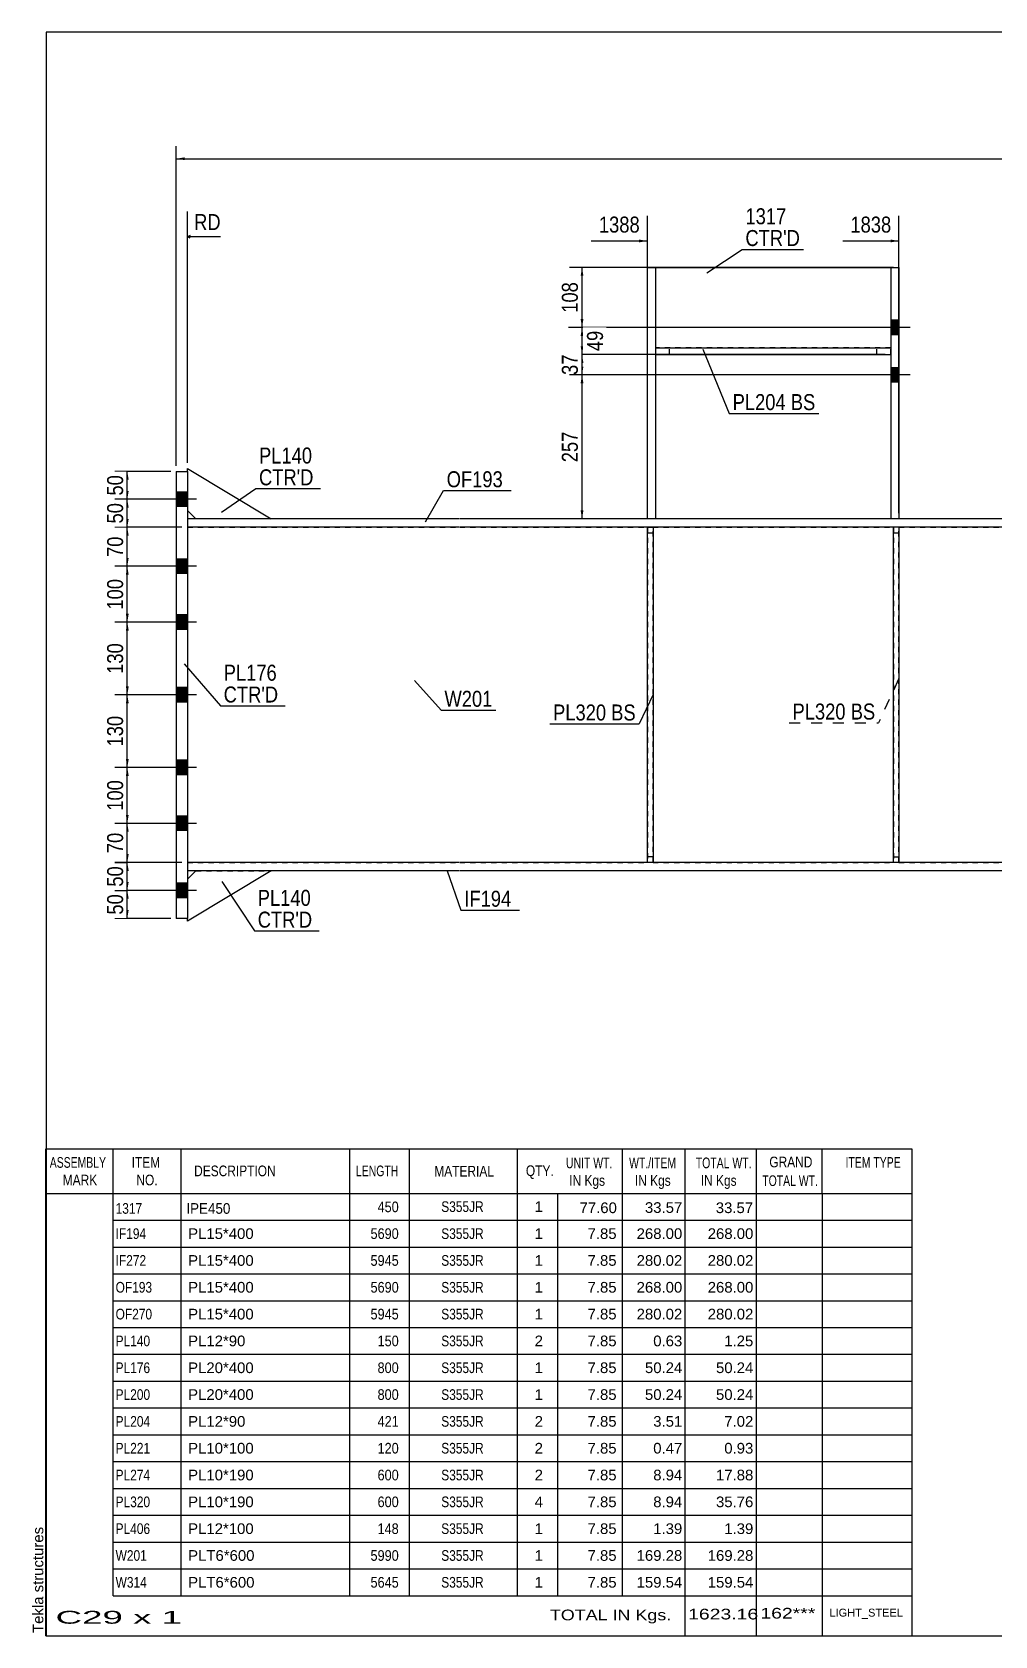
# Model space of a CAD drawing. Header units: millimetres. Extents: x -324 to 89, y -133 to 154.
# Drawn here: x -323.8 to -151.5, y -133.4 to 153.6 of the extents above; entities that cross this region are included whole.
import ezdxf

# ---------------------------------------------------------------- set-up
doc = ezdxf.new("R2010")
doc.units = ezdxf.units.MM
doc.linetypes.add('DXK_LINE_DOT1', pattern=[1.8814, 0.9407, -0.9407])
doc.linetypes.add('DXK_LINE_DOT2', pattern=[3.9198, 1.9599, -1.9599])
doc.styles.add('Arial', font='ARIAL.TTF', dxfattribs={"height": 0.2})
doc.styles.add('Arial Narrow', font='ARIALN.TTF', dxfattribs={"height": 0.2})

# ---------------------------------------------------------------- blocks, each defined once
blk = doc.blocks.new('Unknown-623361008-1210')
at = {"color": 5, "linetype": 'Continuous'}
for p, q in [((88.71, 153.61), (-321.29, 153.61)), ((-321.29, 153.61), (-321.29, -133.39)), ((88.71, -133.39), (88.71, 153.61)), ((-321.29, -133.39), (88.71, -133.39))]:
    blk.add_line(p, q, dxfattribs=at)
at = {"color": 174, "linetype": 'Continuous', "style": 'Arial'}
blk.add_text('Tekla structures', height=1.9102, rotation=90, dxfattribs=at).set_placement((-321.79, -132.89))
blk = doc.blocks.new('Part-623361008-1263 - 1231')
at = {"color": 7, "linetype": 'DXK_LINE_DOT1'}
for p, q in [((-168.7, 65), (-169.7, 65)), ((-169.7, 65), (-169.7, 5)), ((-169.7, 64), (-168.7, 64)), ((-168.7, 5), (-168.7, 65)), ((-169.7, 6), (-168.7, 6)), ((-168.7, 5), (-169.7, 5))]:
    blk.add_line(p, q, dxfattribs=at)
blk = doc.blocks.new('Bolt-623361008-1239 - 1231')
at = {"linetype": 'Continuous'}
for points in [[(-170.16, 102.05), (-170.16, 99.45), (-168.7, 99.45), (-168.7, 102.05)], [(-170.16, 93.55), (-170.16, 90.95), (-168.7, 90.95), (-168.7, 93.55)]]:
    blk.add_hatch(color=3, dxfattribs=at).paths.add_polyline_path(points)
at = {"color": 3, "linetype": 'Continuous'}
for p, q in [((-166.7, 100.75), (-174.2, 100.75)), ((-168.7, 102.05), (-170.16, 102.05)), ((-168.7, 99.45), (-170.16, 99.45)), ((-166.7, 92.25), (-174.2, 92.25)), ((-168.7, 93.55), (-170.16, 93.55)), ((-168.7, 90.95), (-170.16, 90.95))]:
    blk.add_line(p, q, dxfattribs=at)
blk = doc.blocks.new('Bolt-623361008-1537 - 1231')
at = {"linetype": 'Continuous'}
for points in [[(-298, 71.3), (-298, 68.7), (-296, 68.7), (-296, 71.3)], [(-298, 71.3), (-298, 68.7), (-296, 68.7), (-296, 71.3)], [(-298, 59.3), (-298, 56.7), (-296, 56.7), (-296, 59.3)], [(-298, 59.3), (-298, 56.7), (-296, 56.7), (-296, 59.3)], [(-298, 49.3), (-298, 46.7), (-296, 46.7), (-296, 49.3)], [(-298, 49.3), (-298, 46.7), (-296, 46.7), (-296, 49.3)], [(-298, 36.3), (-298, 33.7), (-296, 33.7), (-296, 36.3)], [(-298, 36.3), (-298, 33.7), (-296, 33.7), (-296, 36.3)], [(-298, 23.3), (-298, 20.7), (-296, 20.7), (-296, 23.3)], [(-298, 23.3), (-298, 20.7), (-296, 20.7), (-296, 23.3)], [(-298, 13.3), (-298, 10.7), (-296, 10.7), (-296, 13.3)], [(-298, 13.3), (-298, 10.7), (-296, 10.7), (-296, 13.3)], [(-298, 1.3), (-298, -1.3), (-296, -1.3), (-296, 1.3)], [(-298, 1.3), (-298, -1.3), (-296, -1.3), (-296, 1.3)]]:
    blk.add_hatch(color=3, dxfattribs=at).paths.add_polyline_path(points)
at = {"color": 3, "linetype": 'Continuous'}
for p, q in [((-294.41, 70), (-305, 70)), ((-294.41, 70), (-305, 70)), ((-296, 71.3), (-298, 71.3)), ((-296, 71.3), (-298, 71.3)), ((-296, 68.7), (-298, 68.7)), ((-296, 68.7), (-298, 68.7)), ((-294.41, 58), (-305, 58)), ((-294.41, 58), (-305, 58)), ((-296, 59.3), (-298, 59.3)), ((-296, 59.3), (-298, 59.3)), ((-296, 56.7), (-298, 56.7)), ((-296, 56.7), (-298, 56.7)), ((-296, 49.3), (-298, 49.3)), ((-296, 49.3), (-298, 49.3)), ((-294.41, 48), (-305, 48)), ((-294.41, 48), (-305, 48)), ((-296, 46.7), (-298, 46.7)), ((-296, 46.7), (-298, 46.7)), ((-294.41, 35), (-305, 35)), ((-294.41, 35), (-305, 35)), ((-296, 36.3), (-298, 36.3)), ((-296, 36.3), (-298, 36.3)), ((-296, 33.7), (-298, 33.7)), ((-296, 33.7), (-298, 33.7)), ((-296, 23.3), (-298, 23.3)), ((-296, 23.3), (-298, 23.3)), ((-294.41, 22), (-305, 22)), ((-294.41, 22), (-305, 22)), ((-296, 20.7), (-298, 20.7)), ((-296, 20.7), (-298, 20.7)), ((-294.41, 12), (-305, 12)), ((-294.41, 12), (-305, 12)), ((-296, 13.3), (-298, 13.3)), ((-296, 13.3), (-298, 13.3)), ((-296, 10.7), (-298, 10.7)), ((-296, 10.7), (-298, 10.7)), ((-296, 1.3), (-298, 1.3)), ((-296, 1.3), (-298, 1.3)), ((-294.41, 0), (-305, 0)), ((-294.41, 0), (-305, 0)), ((-296, -1.3), (-298, -1.3)), ((-296, -1.3), (-298, -1.3))]:
    blk.add_line(p, q, dxfattribs=at)
blk = doc.blocks.new('Part-623361008-1285 - 1231')
at = {"color": 2, "linetype": 'Continuous'}
for p, q in [((-213.7, 5), (-213.7, 65)), ((-212.7, 65), (-212.7, 5))]:
    blk.add_line(p, q, dxfattribs=at)
at = {"color": 7, "linetype": 'DXK_LINE_DOT1'}
for p, q in [((-213.7, 65), (-212.7, 65)), ((-213.7, 64), (-212.7, 64)), ((-212.7, 6), (-213.7, 6)), ((-212.7, 5), (-213.7, 5))]:
    blk.add_line(p, q, dxfattribs=at)
blk = doc.blocks.new('Bolt-623361008-1240 - 1231')
at = {"linetype": 'Continuous'}
for points in [[(-170.16, 102.05), (-170.16, 99.45), (-168.7, 99.45), (-168.7, 102.05)], [(-170.16, 93.55), (-170.16, 90.95), (-168.7, 90.95), (-168.7, 93.55)]]:
    blk.add_hatch(color=3, dxfattribs=at).paths.add_polyline_path(points)
at = {"color": 3, "linetype": 'Continuous'}
for p, q in [((-166.7, 100.75), (-174.2, 100.75)), ((-168.7, 102.05), (-170.16, 102.05)), ((-168.7, 99.45), (-170.16, 99.45)), ((-166.7, 92.25), (-174.2, 92.25)), ((-168.7, 93.55), (-170.16, 93.55)), ((-168.7, 90.95), (-170.16, 90.95))]:
    blk.add_line(p, q, dxfattribs=at)
blk = doc.blocks.new('Part-623361008-1290 - 1231')
at = {"color": 7, "linetype": 'DXK_LINE_DOT1'}
for p, q in [((-213.7, 65), (-213.7, 5)), ((-212.7, 5), (-212.7, 65))]:
    blk.add_line(p, q, dxfattribs=at)
blk = doc.blocks.new('Part-623361008-1334 - 1231')
at = {"color": 2, "linetype": 'Continuous'}
for p, q in [((-296, 5), (-296, 3.5)), ((-247.4, 5), (-296, 5)), ((-247.4, 3.5), (-296, 3.5)), ((-75.9, 5), (-247.3, 5)), ((-75.9, 3.5), (-247.3, 3.5)), ((-42.2, 5), (-75.8, 5)), ((-42.2, 3.5), (-75.8, 3.5)), ((-42.2, 3.5), (-42.2, 5))]:
    blk.add_line(p, q, dxfattribs=at)
blk = doc.blocks.new('Part-623361008-1502 - 1231')
at = {"color": 2, "linetype": 'Continuous'}
for p, q in [((-169.7, 5), (-169.7, 65)), ((-168.7, 65), (-168.7, 5))]:
    blk.add_line(p, q, dxfattribs=at)
blk = doc.blocks.new('Part-623361008-1400 - 1231')
at = {"color": 2, "linetype": 'Continuous'}
for p, q in [((-296, 66.5), (-296, 65)), ((-247.4, 66.5), (-296, 66.5)), ((-75.9, 66.5), (-247.3, 66.5)), ((-42.2, 66.5), (-75.8, 66.5)), ((-42.2, 65), (-42.2, 66.5)), ((-247.4, 65), (-296, 65)), ((-75.9, 65), (-247.3, 65)), ((-42.2, 65), (-75.8, 65))]:
    blk.add_line(p, q, dxfattribs=at)
blk = doc.blocks.new('Part-623361008-1422 - 1231')
at = {"color": 7, "linetype": 'DXK_LINE_DOT1'}
for p, q in [((-170.16, 97.1), (-212.24, 97.1)), ((-212.24, 97.1), (-212.24, 95.9)), ((-212.24, 95.9), (-170.16, 95.9)), ((-209.74, 95.9), (-209.74, 97.1)), ((-172.66, 95.9), (-172.66, 97.1)), ((-170.16, 95.9), (-170.16, 97.1))]:
    blk.add_line(p, q, dxfattribs=at)
blk = doc.blocks.new('Part-623361008-1444 - 1231')
at = {"color": 2, "linetype": 'Continuous'}
for p, q in [((-212.24, 97.1), (-170.16, 97.1)), ((-212.24, 95.9), (-170.16, 95.9))]:
    blk.add_line(p, q, dxfattribs=at)
blk = doc.blocks.new('Part-623361008-1497 - 1231')
at = {"color": 2, "linetype": 'Continuous'}
for p, q in [((-298, 75), (-296, 75)), ((-298, 75), (-298, -5)), ((-296, 75), (-296, -5)), ((-296, -5), (-298, -5))]:
    blk.add_line(p, q, dxfattribs=at)
blk = doc.blocks.new('Part-623361008-1531 - 1231')
at = {"color": 2, "linetype": 'Continuous'}
for p, q in [((-281, 3.5), (-296, -5.5)), ((-294.5, 3.5), (-296, 2)), ((-296, -5.5), (-296, -5))]:
    blk.add_line(p, q, dxfattribs=at)
at = {"color": 7, "linetype": 'DXK_LINE_DOT1'}
for p, q in [((-294.5, 3.5), (-281, 3.5)), ((-296, 2), (-296, -5))]:
    blk.add_line(p, q, dxfattribs=at)
blk = doc.blocks.new('Part-623361008-1536 - 1231')
at = {"color": 2, "linetype": 'Continuous'}
for p, q in [((-296, 75), (-296, 75.5)), ((-296, 75.5), (-281, 66.5)), ((-296, 68), (-294.5, 66.5))]:
    blk.add_line(p, q, dxfattribs=at)
at = {"color": 7, "linetype": 'DXK_LINE_DOT1'}
for p, q in [((-296, 75), (-296, 68)), ((-281, 66.5), (-294.5, 66.5))]:
    blk.add_line(p, q, dxfattribs=at)
blk = doc.blocks.new('Part-623361008-1553 - 1231')
at = {"color": 7, "linetype": 'DXK_LINE_DOT1'}
for p, q in [((-296, 65), (-296, 5)), ((-296, 65), (-247.4, 65)), ((-247.3, 65), (-213.7, 65)), ((-212.7, 65), (-169.7, 65)), ((-168.7, 65), (-75.9, 65)), ((-75.8, 65), (-12.2, 65)), ((-296, 5), (-247.4, 5)), ((-247.3, 5), (-213.7, 5)), ((-212.7, 5), (-169.7, 5)), ((-168.7, 5), (-75.9, 5)), ((-75.8, 5), (-12.2, 5))]:
    blk.add_line(p, q, dxfattribs=at)
at = {"color": 2, "linetype": 'Continuous'}
blk.add_line((-12.2, 65), (-12.2, 5), dxfattribs=at)
blk = doc.blocks.new('Part-623361008-1582 - 1231')
at = {"color": 2, "linetype": 'Continuous'}
for p, q in [((-213.7, 66.5), (-213.7, 111.5)), ((-213.7, 111.5), (-168.7, 111.5)), ((-212.24, 111.5), (-212.24, 66.5)), ((-170.16, 111.5), (-170.16, 66.5)), ((-168.7, 111.5), (-168.7, 66.5))]:
    blk.add_line(p, q, dxfattribs=at)
at = {"color": 7, "linetype": 'DXK_LINE_DOT1'}
blk.add_line((-168.7, 66.5), (-213.7, 66.5), dxfattribs=at)
blk = doc.blocks.new('StraightDimension-623361008-1843 - 1231')
at = {"linetype": 'Continuous'}
for points in [[(-307.02, 73.5), (-306.77, 75), (-306.52, 73.5)], [(-306.52, 71.5), (-306.77, 70), (-307.02, 71.5)]]:
    blk.add_hatch(color=7, dxfattribs=at).paths.add_polyline_path(points)
at = {"color": 7, "linetype": 'Continuous'}
for p, q in [((-299, 75), (-309.02, 75)), ((-306.77, 70), (-306.77, 75)), ((-297, 70), (-309.02, 70))]:
    blk.add_line(p, q, dxfattribs=at)
at = {"color": 0}
blk.add_wipeout([(-306.92, 74.93), (-311.12, 74.93), (-311.12, 70.07), (-306.92, 70.07)], dxfattribs=at)
at = {"color": 3, "style": 'Arial Narrow'}
blk.add_text('50', height=2.863, rotation=90.0002, dxfattribs=at).set_placement((-307.52, 70.67))
blk = doc.blocks.new('StraightDimension-623361008-1716 - 1231')
at = {"linetype": 'Continuous'}
for points in [[(-307.02, -1.5), (-306.77, 0), (-306.52, -1.5)], [(-306.52, -3.5), (-306.77, -5), (-307.02, -3.5)]]:
    blk.add_hatch(color=7, dxfattribs=at).paths.add_polyline_path(points)
at = {"color": 7, "linetype": 'Continuous'}
for p, q in [((-297, 0), (-309.02, 0)), ((-306.77, -5), (-306.77, 0)), ((-299, -5), (-309.02, -5))]:
    blk.add_line(p, q, dxfattribs=at)
at = {"color": 0}
blk.add_wipeout([(-306.92, -0.07), (-311.12, -0.07), (-311.12, -4.93), (-306.92, -4.93)], dxfattribs=at)
at = {"color": 3, "style": 'Arial Narrow'}
blk.add_text('50', height=2.863, rotation=90.0002, dxfattribs=at).set_placement((-307.52, -4.33))
blk = doc.blocks.new('StraightDimension-623361008-1743 - 1231')
at = {"linetype": 'Continuous'}
for points in [[(-307.02, 3.5), (-306.77, 5), (-306.52, 3.5)], [(-306.52, 1.5), (-306.77, 0), (-307.02, 1.5)]]:
    blk.add_hatch(color=7, dxfattribs=at).paths.add_polyline_path(points)
at = {"color": 7, "linetype": 'Continuous'}
for p, q in [((-297, 5), (-309.02, 5)), ((-306.77, 0), (-306.77, 5)), ((-297, 0), (-309.02, 0))]:
    blk.add_line(p, q, dxfattribs=at)
at = {"color": 0}
blk.add_wipeout([(-306.92, 4.93), (-311.12, 4.93), (-311.12, 0.07), (-306.92, 0.07)], dxfattribs=at)
at = {"color": 3, "style": 'Arial Narrow'}
blk.add_text('50', height=2.863, rotation=90.0002, dxfattribs=at).set_placement((-307.52, 0.67))
blk = doc.blocks.new('StraightDimension-623361008-1794 - 1231')
at = {"linetype": 'Continuous'}
for points in [[(-307.02, 46.5), (-306.77, 48), (-306.52, 46.5)], [(-306.52, 36.5), (-306.77, 35), (-307.02, 36.5)]]:
    blk.add_hatch(color=7, dxfattribs=at).paths.add_polyline_path(points)
at = {"color": 7, "linetype": 'Continuous'}
for p, q in [((-297, 48), (-309.02, 48)), ((-306.77, 35), (-306.77, 48)), ((-297, 35), (-309.02, 35))]:
    blk.add_line(p, q, dxfattribs=at)
at = {"color": 0}
blk.add_wipeout([(-306.92, 44.84), (-311.12, 44.84), (-311.12, 38.16), (-306.92, 38.16)], dxfattribs=at)
at = {"color": 3, "style": 'Arial Narrow'}
blk.add_text('130', height=2.863, rotation=90.0002, dxfattribs=at).set_placement((-307.52, 38.76))
blk = doc.blocks.new('StraightDimension-623361008-1774 - 1231')
at = {"linetype": 'Continuous'}
for points in [[(-307.02, 33.5), (-306.77, 35), (-306.52, 33.5)], [(-306.52, 23.5), (-306.77, 22), (-307.02, 23.5)]]:
    blk.add_hatch(color=7, dxfattribs=at).paths.add_polyline_path(points)
at = {"color": 7, "linetype": 'Continuous'}
for p, q in [((-297, 35), (-309.02, 35)), ((-306.77, 22), (-306.77, 35)), ((-297, 22), (-309.02, 22))]:
    blk.add_line(p, q, dxfattribs=at)
at = {"color": 0}
blk.add_wipeout([(-306.92, 31.84), (-311.12, 31.84), (-311.12, 25.16), (-306.92, 25.16)], dxfattribs=at)
at = {"color": 3, "style": 'Arial Narrow'}
blk.add_text('130', height=2.863, rotation=90.0002, dxfattribs=at).set_placement((-307.52, 25.76))
blk = doc.blocks.new('StraightDimension-623361008-1820 - 1231')
at = {"linetype": 'Continuous'}
for points in [[(-307.02, 63.5), (-306.77, 65), (-306.52, 63.5)], [(-306.52, 59.5), (-306.77, 58), (-307.02, 59.5)]]:
    blk.add_hatch(color=7, dxfattribs=at).paths.add_polyline_path(points)
at = {"color": 7, "linetype": 'Continuous'}
for p, q in [((-297, 65), (-309.02, 65)), ((-306.77, 58), (-306.77, 65)), ((-297, 58), (-309.02, 58))]:
    blk.add_line(p, q, dxfattribs=at)
at = {"color": 0}
blk.add_wipeout([(-306.92, 63.93), (-311.12, 63.93), (-311.12, 59.07), (-306.92, 59.07)], dxfattribs=at)
at = {"color": 3, "style": 'Arial Narrow'}
blk.add_text('70', height=2.863, rotation=90.0002, dxfattribs=at).set_placement((-307.52, 59.67))
blk = doc.blocks.new('StraightDimension-623361008-1827 - 1231')
at = {"linetype": 'Continuous'}
for points in [[(-307.02, 68.5), (-306.77, 70), (-306.52, 68.5)], [(-306.52, 66.5), (-306.77, 65), (-307.02, 66.5)]]:
    blk.add_hatch(color=7, dxfattribs=at).paths.add_polyline_path(points)
at = {"color": 7, "linetype": 'Continuous'}
for p, q in [((-297, 70), (-309.02, 70)), ((-306.77, 65), (-306.77, 70)), ((-297, 65), (-309.02, 65))]:
    blk.add_line(p, q, dxfattribs=at)
at = {"color": 0}
blk.add_wipeout([(-306.92, 69.93), (-311.12, 69.93), (-311.12, 65.07), (-306.92, 65.07)], dxfattribs=at)
at = {"color": 3, "style": 'Arial Narrow'}
blk.add_text('50', height=2.863, rotation=90.0002, dxfattribs=at).set_placement((-307.52, 65.67))
blk = doc.blocks.new('StraightDimension-623361008-1758 - 1231')
at = {"linetype": 'Continuous'}
for points in [[(-307.02, 10.5), (-306.77, 12), (-306.52, 10.5)], [(-306.52, 6.5), (-306.77, 5), (-307.02, 6.5)]]:
    blk.add_hatch(color=7, dxfattribs=at).paths.add_polyline_path(points)
at = {"color": 7, "linetype": 'Continuous'}
for p, q in [((-297, 12), (-309.02, 12)), ((-306.77, 5), (-306.77, 12)), ((-297, 5), (-309.02, 5))]:
    blk.add_line(p, q, dxfattribs=at)
at = {"color": 0}
blk.add_wipeout([(-306.92, 10.93), (-311.12, 10.93), (-311.12, 6.07), (-306.92, 6.07)], dxfattribs=at)
at = {"color": 3, "style": 'Arial Narrow'}
blk.add_text('70', height=2.863, rotation=90.0002, dxfattribs=at).set_placement((-307.52, 6.67))
blk = doc.blocks.new('StraightDimension-623361008-1765 - 1231')
at = {"linetype": 'Continuous'}
for points in [[(-307.02, 20.5), (-306.77, 22), (-306.52, 20.5)], [(-306.52, 13.5), (-306.77, 12), (-307.02, 13.5)]]:
    blk.add_hatch(color=7, dxfattribs=at).paths.add_polyline_path(points)
at = {"color": 7, "linetype": 'Continuous'}
for p, q in [((-297, 22), (-309.02, 22)), ((-306.77, 12), (-306.77, 22)), ((-297, 12), (-309.02, 12))]:
    blk.add_line(p, q, dxfattribs=at)
at = {"color": 0}
blk.add_wipeout([(-306.92, 20.34), (-311.12, 20.34), (-311.12, 13.66), (-306.92, 13.66)], dxfattribs=at)
at = {"color": 3, "style": 'Arial Narrow'}
blk.add_text('100', height=2.863, rotation=90.0002, dxfattribs=at).set_placement((-307.52, 14.26))
blk = doc.blocks.new('StraightDimension-623361008-1811 - 1231')
at = {"linetype": 'Continuous'}
for points in [[(-307.02, 56.5), (-306.77, 58), (-306.52, 56.5)], [(-306.52, 49.5), (-306.77, 48), (-307.02, 49.5)]]:
    blk.add_hatch(color=7, dxfattribs=at).paths.add_polyline_path(points)
at = {"color": 7, "linetype": 'Continuous'}
for p, q in [((-297, 58), (-309.02, 58)), ((-306.77, 48), (-306.77, 58)), ((-297, 48), (-309.02, 48))]:
    blk.add_line(p, q, dxfattribs=at)
at = {"color": 0}
blk.add_wipeout([(-306.92, 56.34), (-311.12, 56.34), (-311.12, 49.66), (-306.92, 49.66)], dxfattribs=at)
at = {"color": 3, "style": 'Arial Narrow'}
blk.add_text('100', height=2.863, rotation=90.0002, dxfattribs=at).set_placement((-307.52, 50.26))
blk = doc.blocks.new('StraightDimension-623361008-2043 - 1231')
at = {"linetype": 'Continuous'}
for points in [[(-296.5, 130.7), (-298, 130.95), (-296.5, 131.2)], [(67.6, 131.2), (69.1, 130.95), (67.6, 130.7)]]:
    blk.add_hatch(color=7, dxfattribs=at).paths.add_polyline_path(points)
at = {"color": 7, "linetype": 'Continuous'}
for p, q in [((-298, 76), (-298, 133.2)), ((69.1, 76), (69.1, 133.2)), ((-298, 130.95), (69.1, 130.95))]:
    blk.add_line(p, q, dxfattribs=at)
at = {"color": 0}
blk.add_wipeout([(-109.28, 131.1), (-109.28, 135.3), (-119.62, 135.3), (-119.62, 131.1)], dxfattribs=at)
at = {"color": 3, "style": 'Arial Narrow'}
blk.add_text('11675', height=2.863, dxfattribs=at).set_placement((-119.02, 131.7))
blk = doc.blocks.new('StraightDimension-623361008-2054 - 1231')
at = {"linetype": 'Continuous'}
for points in [[(-225.66, 110), (-225.41, 111.5), (-225.16, 110)], [(-225.16, 102.25), (-225.41, 100.75), (-225.66, 102.25)]]:
    blk.add_hatch(color=7, dxfattribs=at).paths.add_polyline_path(points)
at = {"color": 7, "linetype": 'Continuous'}
for p, q in [((-169.7, 111.5), (-227.66, 111.5)), ((-225.41, 100.75), (-225.41, 111.5)), ((-166.93, 100.75), (-227.66, 100.75))]:
    blk.add_line(p, q, dxfattribs=at)
at = {"color": 0}
blk.add_wipeout([(-225.56, 109.47), (-229.76, 109.47), (-229.76, 102.78), (-225.56, 102.78)], dxfattribs=at)
at = {"color": 3, "style": 'Arial Narrow'}
blk.add_text('108', height=2.863, rotation=90.0002, dxfattribs=at).set_placement((-226.16, 103.38))
blk = doc.blocks.new('StraightDimension-623361008-2063 - 1231')
at = {"linetype": 'Continuous'}
for points in [[(-225.66, 99.25), (-225.41, 100.75), (-225.16, 99.25)], [(-225.16, 97.4), (-225.41, 95.9), (-225.66, 97.4)]]:
    blk.add_hatch(color=7, dxfattribs=at).paths.add_polyline_path(points)
at = {"color": 7, "linetype": 'Continuous'}
for p, q in [((-166.93, 100.75), (-227.81, 100.75)), ((-225.41, 95.9), (-225.41, 100.75)), ((-171.16, 95.9), (-227.81, 95.9))]:
    blk.add_line(p, q, dxfattribs=at)
at = {"color": 0}
blk.add_wipeout([(-221.06, 100.75), (-225.26, 100.75), (-225.26, 95.9), (-221.06, 95.9)], dxfattribs=at)
at = {"color": 3, "style": 'Arial Narrow'}
blk.add_text('49', height=2.863, rotation=90.0002, dxfattribs=at).set_placement((-221.66, 96.5))
blk = doc.blocks.new('StraightDimension-623361008-2082 - 1231')
at = {"linetype": 'Continuous'}
for points in [[(-225.66, 94.4), (-225.41, 95.9), (-225.16, 94.4)], [(-225.16, 93.75), (-225.41, 92.25), (-225.66, 93.75)]]:
    blk.add_hatch(color=7, dxfattribs=at).paths.add_polyline_path(points)
at = {"color": 7, "linetype": 'Continuous'}
for p, q in [((-171.16, 95.9), (-227.66, 95.9)), ((-225.41, 92.25), (-225.41, 95.9)), ((-166.93, 92.25), (-227.66, 92.25))]:
    blk.add_line(p, q, dxfattribs=at)
at = {"color": 0}
blk.add_wipeout([(-225.56, 96.5), (-229.76, 96.5), (-229.76, 91.65), (-225.56, 91.65)], dxfattribs=at)
at = {"color": 3, "style": 'Arial Narrow'}
blk.add_text('37', height=2.863, rotation=90.0002, dxfattribs=at).set_placement((-226.16, 92.25))
blk = doc.blocks.new('StraightDimension-623361008-2096 - 1231')
at = {"linetype": 'Continuous'}
for points in [[(-225.66, 90.75), (-225.41, 92.25), (-225.16, 90.75)], [(-225.16, 68), (-225.41, 66.5), (-225.66, 68)]]:
    blk.add_hatch(color=7, dxfattribs=at).paths.add_polyline_path(points)
at = {"color": 7, "linetype": 'Continuous'}
for p, q in [((-166.93, 92.25), (-227.66, 92.25)), ((-225.41, 66.5), (-225.41, 92.25)), ((-157.57, 66.5), (-227.66, 66.5))]:
    blk.add_line(p, q, dxfattribs=at)
at = {"color": 0}
blk.add_wipeout([(-225.56, 82.72), (-229.76, 82.72), (-229.76, 76.03), (-225.56, 76.03)], dxfattribs=at)
at = {"color": 3, "style": 'Arial Narrow'}
blk.add_text('257', height=2.863, rotation=90.0002, dxfattribs=at).set_placement((-226.16, 76.63))
blk = doc.blocks.new('StraightDimension-623361008-6467 - 1231')
at = {"linetype": 'Continuous'}
blk.add_hatch(color=7, dxfattribs=at).paths.add_polyline_path([(-170.2, 116.48), (-168.7, 116.23), (-170.2, 115.98)])
at = {"color": 7, "linetype": 'Continuous'}
for p, q in [((-168.7, 67.5), (-168.7, 120.73)), ((-178.76, 116.23), (-168.7, 116.23))]:
    blk.add_line(p, q, dxfattribs=at)
at = {"color": 0}
blk.add_wipeout([(-169.47, 117.13), (-169.47, 121.33), (-177.99, 121.33), (-177.99, 117.13)], dxfattribs=at)
at = {"color": 3, "style": 'Arial Narrow'}
blk.add_text('1838', height=2.863, dxfattribs=at).set_placement((-177.39, 117.73))
blk = doc.blocks.new('StraightDimension-623361008-6468 - 1231')
at = {"linetype": 'Continuous'}
blk.add_hatch(color=7, dxfattribs=at).paths.add_polyline_path([(-215.2, 116.48), (-213.7, 116.23), (-215.2, 115.98)])
at = {"color": 7, "linetype": 'Continuous'}
for p, q in [((-213.7, 67.5), (-213.7, 120.73)), ((-223.76, 116.23), (-213.7, 116.23))]:
    blk.add_line(p, q, dxfattribs=at)
at = {"color": 0, "linetype": 'Continuous'}
blk.add_wipeout([(-289.47, 117.58), (-289.47, 121.78), (-295.41, 121.78), (-295.41, 117.58)], dxfattribs=at)
at = {"color": 7, "linetype": 'Continuous'}
for p, q in [((-296, 76.5), (-296, 121.48)), ((-295.5, 117.23), (-296, 116.98)), ((-295.5, 116.73), (-296, 116.98)), ((-290.07, 116.98), (-296, 116.98))]:
    blk.add_line(p, q, dxfattribs=at)
at = {"color": 3, "linetype": 'Continuous', "style": 'Arial Narrow'}
blk.add_text('RD', height=2.863, dxfattribs=at).set_placement((-294.81, 118.18))
at = {"color": 0}
blk.add_wipeout([(-214.47, 117.13), (-214.47, 121.33), (-222.99, 121.33), (-222.99, 117.13)], dxfattribs=at)
at = {"color": 3, "style": 'Arial Narrow'}
blk.add_text('1388', height=2.863, dxfattribs=at).set_placement((-222.39, 117.73))
blk = doc.blocks.new('CBS_BOM-623361008-7271')
at = {"color": 7, "linetype": 'Continuous'}
for p, q in [((-321.32, -54.22), (-321.32, -46.22)), ((-321.32, -46.22), (-166.4, -46.22)), ((-309.32, -54.22), (-309.32, -46.22)), ((-297.13, -54.22), (-297.13, -46.22)), ((-266.97, -54.22), (-266.97, -46.22)), ((-256.29, -54.22), (-256.29, -46.22)), ((-236.97, -54.22), (-236.97, -46.22)), ((-218.17, -54.22), (-218.17, -46.22)), ((-206.96, -54.22), (-206.96, -46.22)), ((-194.17, -54.22), (-194.17, -46.22)), ((-182.42, -54.22), (-182.42, -46.22)), ((-166.4, -46.23), (-166.4, -54.21)), ((-321.32, -54.22), (-166.4, -54.22)), ((-321.32, -59.02), (-321.32, -54.22)), ((-309.32, -59.02), (-309.32, -54.22)), ((-297.13, -59.02), (-297.13, -54.22)), ((-266.97, -59.02), (-266.97, -54.22)), ((-256.29, -59.02), (-256.29, -54.22)), ((-236.97, -59.02), (-236.97, -54.22)), ((-229.71, -59.02), (-229.71, -54.22)), ((-218.17, -59.02), (-218.17, -54.22)), ((-206.96, -59.02), (-206.96, -54.22)), ((-194.17, -59.02), (-194.17, -54.22)), ((-182.4, -59.02), (-182.4, -54.22)), ((-166.4, -54.22), (-166.4, -59.02)), ((-321.32, -63.82), (-321.32, -59.02)), ((-309.32, -59.02), (-166.4, -59.02)), ((-309.32, -63.82), (-309.32, -59.02)), ((-297.13, -63.82), (-297.13, -59.02)), ((-266.97, -63.82), (-266.97, -59.02)), ((-256.29, -63.82), (-256.29, -59.02)), ((-236.97, -63.82), (-236.97, -59.02)), ((-229.71, -63.82), (-229.71, -59.02)), ((-218.17, -63.82), (-218.17, -59.02)), ((-206.96, -63.82), (-206.96, -59.02)), ((-194.17, -63.82), (-194.17, -59.02)), ((-182.4, -63.82), (-182.4, -59.02)), ((-166.4, -59.02), (-166.4, -63.82)), ((-321.32, -68.62), (-321.32, -63.82)), ((-309.32, -63.82), (-166.4, -63.82)), ((-309.32, -68.62), (-309.32, -63.82)), ((-297.13, -68.62), (-297.13, -63.82)), ((-266.97, -68.62), (-266.97, -63.82)), ((-256.29, -68.62), (-256.29, -63.82)), ((-236.97, -68.62), (-236.97, -63.82)), ((-229.71, -68.62), (-229.71, -63.82)), ((-218.17, -68.62), (-218.17, -63.82)), ((-206.96, -68.62), (-206.96, -63.82)), ((-194.17, -68.62), (-194.17, -63.82)), ((-182.4, -68.62), (-182.4, -63.82)), ((-166.4, -63.82), (-166.4, -68.62)), ((-321.32, -73.42), (-321.32, -68.62)), ((-309.32, -68.62), (-166.4, -68.62)), ((-309.32, -73.42), (-309.32, -68.62)), ((-297.13, -73.42), (-297.13, -68.62)), ((-266.97, -73.42), (-266.97, -68.62)), ((-256.29, -73.42), (-256.29, -68.62)), ((-236.97, -73.42), (-236.97, -68.62)), ((-229.71, -73.42), (-229.71, -68.62)), ((-218.17, -73.42), (-218.17, -68.62)), ((-206.96, -73.42), (-206.96, -68.62)), ((-194.17, -73.42), (-194.17, -68.62)), ((-182.4, -73.42), (-182.4, -68.62)), ((-166.4, -68.62), (-166.4, -73.42)), ((-321.32, -78.22), (-321.32, -73.42)), ((-309.32, -73.42), (-166.4, -73.42)), ((-309.32, -78.22), (-309.32, -73.42)), ((-297.13, -78.22), (-297.13, -73.42)), ((-266.97, -78.22), (-266.97, -73.42)), ((-256.29, -78.22), (-256.29, -73.42)), ((-236.97, -78.22), (-236.97, -73.42)), ((-229.71, -78.22), (-229.71, -73.42)), ((-218.17, -78.22), (-218.17, -73.42)), ((-206.96, -78.22), (-206.96, -73.42)), ((-194.17, -78.22), (-194.17, -73.42)), ((-182.4, -78.22), (-182.4, -73.42)), ((-166.4, -73.42), (-166.4, -78.22)), ((-321.32, -83.02), (-321.32, -78.22)), ((-309.32, -78.22), (-166.4, -78.22)), ((-309.32, -83.02), (-309.32, -78.22)), ((-297.13, -83.02), (-297.13, -78.22)), ((-266.97, -83.02), (-266.97, -78.22)), ((-256.29, -83.02), (-256.29, -78.22)), ((-236.97, -83.02), (-236.97, -78.22)), ((-229.71, -83.02), (-229.71, -78.22)), ((-218.17, -83.02), (-218.17, -78.22)), ((-206.96, -83.02), (-206.96, -78.22)), ((-194.17, -83.02), (-194.17, -78.22)), ((-182.4, -83.02), (-182.4, -78.22)), ((-166.4, -78.22), (-166.4, -83.02)), ((-321.32, -87.82), (-321.32, -83.02)), ((-309.32, -83.02), (-166.4, -83.02)), ((-309.32, -87.82), (-309.32, -83.02)), ((-297.13, -87.82), (-297.13, -83.02)), ((-266.97, -87.82), (-266.97, -83.02)), ((-256.29, -87.82), (-256.29, -83.02)), ((-236.97, -87.82), (-236.97, -83.02)), ((-229.71, -87.82), (-229.71, -83.02)), ((-218.17, -87.82), (-218.17, -83.02)), ((-206.96, -87.82), (-206.96, -83.02)), ((-194.17, -87.82), (-194.17, -83.02)), ((-182.4, -87.82), (-182.4, -83.02)), ((-166.4, -83.02), (-166.4, -87.82)), ((-321.32, -92.62), (-321.32, -87.82)), ((-309.32, -87.82), (-166.4, -87.82)), ((-309.32, -92.62), (-309.32, -87.82)), ((-297.13, -92.62), (-297.13, -87.82)), ((-266.97, -92.62), (-266.97, -87.82)), ((-256.29, -92.62), (-256.29, -87.82)), ((-236.97, -92.62), (-236.97, -87.82)), ((-229.71, -92.62), (-229.71, -87.82)), ((-218.17, -92.62), (-218.17, -87.82)), ((-206.96, -92.62), (-206.96, -87.82)), ((-194.17, -92.62), (-194.17, -87.82)), ((-182.4, -92.62), (-182.4, -87.82)), ((-166.4, -87.82), (-166.4, -92.62)), ((-321.32, -97.42), (-321.32, -92.62)), ((-309.32, -92.62), (-166.4, -92.62)), ((-309.32, -97.42), (-309.32, -92.62)), ((-297.13, -97.42), (-297.13, -92.62)), ((-266.97, -97.42), (-266.97, -92.62)), ((-256.29, -97.42), (-256.29, -92.62)), ((-236.97, -97.42), (-236.97, -92.62)), ((-229.71, -97.42), (-229.71, -92.62)), ((-218.17, -97.42), (-218.17, -92.62)), ((-206.96, -97.42), (-206.96, -92.62)), ((-194.17, -97.42), (-194.17, -92.62)), ((-182.4, -97.42), (-182.4, -92.62)), ((-166.4, -92.62), (-166.4, -97.42)), ((-321.32, -102.22), (-321.32, -97.42)), ((-309.32, -97.42), (-166.4, -97.42)), ((-309.32, -102.22), (-309.32, -97.42)), ((-297.13, -102.22), (-297.13, -97.42)), ((-266.97, -102.22), (-266.97, -97.42)), ((-256.29, -102.22), (-256.29, -97.42)), ((-236.97, -102.22), (-236.97, -97.42)), ((-229.71, -102.22), (-229.71, -97.42)), ((-218.17, -102.22), (-218.17, -97.42)), ((-206.96, -102.22), (-206.96, -97.42)), ((-194.17, -102.22), (-194.17, -97.42)), ((-182.4, -102.22), (-182.4, -97.42)), ((-166.4, -97.42), (-166.4, -102.22)), ((-321.32, -107.02), (-321.32, -102.22)), ((-309.32, -102.22), (-166.4, -102.22)), ((-309.32, -107.02), (-309.32, -102.22)), ((-297.13, -107.02), (-297.13, -102.22)), ((-266.97, -107.02), (-266.97, -102.22)), ((-256.29, -107.02), (-256.29, -102.22)), ((-236.97, -107.02), (-236.97, -102.22)), ((-229.71, -107.02), (-229.71, -102.22)), ((-218.17, -107.02), (-218.17, -102.22)), ((-206.96, -107.02), (-206.96, -102.22)), ((-194.17, -107.02), (-194.17, -102.22)), ((-182.4, -107.02), (-182.4, -102.22)), ((-166.4, -102.22), (-166.4, -107.02)), ((-321.32, -111.82), (-321.32, -107.02)), ((-309.32, -107.02), (-166.4, -107.02)), ((-309.32, -111.82), (-309.32, -107.02)), ((-297.13, -111.82), (-297.13, -107.02)), ((-266.97, -111.82), (-266.97, -107.02)), ((-256.29, -111.82), (-256.29, -107.02)), ((-236.97, -111.82), (-236.97, -107.02)), ((-229.71, -111.82), (-229.71, -107.02)), ((-218.17, -111.82), (-218.17, -107.02)), ((-206.96, -111.82), (-206.96, -107.02)), ((-194.17, -111.82), (-194.17, -107.02)), ((-182.4, -111.82), (-182.4, -107.02)), ((-166.4, -107.02), (-166.4, -111.82)), ((-321.32, -116.62), (-321.32, -111.82)), ((-309.32, -111.82), (-166.4, -111.82)), ((-309.32, -116.62), (-309.32, -111.82)), ((-297.13, -116.62), (-297.13, -111.82)), ((-266.97, -116.62), (-266.97, -111.82)), ((-256.29, -116.62), (-256.29, -111.82)), ((-236.97, -116.62), (-236.97, -111.82)), ((-229.71, -116.62), (-229.71, -111.82)), ((-218.17, -116.62), (-218.17, -111.82)), ((-206.96, -116.62), (-206.96, -111.82)), ((-194.17, -116.62), (-194.17, -111.82)), ((-182.4, -116.62), (-182.4, -111.82)), ((-166.4, -111.82), (-166.4, -116.62)), ((-321.32, -121.42), (-321.32, -116.62)), ((-309.32, -116.62), (-166.4, -116.62)), ((-309.32, -121.42), (-309.32, -116.62)), ((-297.13, -121.42), (-297.13, -116.62)), ((-266.97, -121.42), (-266.97, -116.62)), ((-256.29, -121.42), (-256.29, -116.62)), ((-236.97, -121.42), (-236.97, -116.62)), ((-229.71, -121.42), (-229.71, -116.62)), ((-218.17, -121.42), (-218.17, -116.62)), ((-206.96, -121.42), (-206.96, -116.62)), ((-194.17, -121.42), (-194.17, -116.62)), ((-182.4, -121.42), (-182.4, -116.62)), ((-166.4, -116.62), (-166.4, -121.42)), ((-321.32, -126.22), (-321.32, -121.42)), ((-309.32, -121.42), (-166.4, -121.42)), ((-309.32, -126.22), (-309.32, -121.42)), ((-297.13, -126.22), (-297.13, -121.42)), ((-266.97, -126.22), (-266.97, -121.42)), ((-256.29, -126.22), (-256.29, -121.42)), ((-236.97, -126.22), (-236.97, -121.42)), ((-229.71, -126.22), (-229.71, -121.42)), ((-218.17, -126.22), (-218.17, -121.42)), ((-206.96, -126.22), (-206.96, -121.42)), ((-194.17, -126.22), (-194.17, -121.42)), ((-182.4, -126.22), (-182.4, -121.42)), ((-166.4, -121.42), (-166.4, -126.22)), ((-321.32, -133.42), (-321.32, -126.24)), ((-309.32, -126.22), (-166.4, -126.22)), ((-206.96, -133.42), (-206.96, -126.24)), ((-194.17, -133.42), (-194.17, -126.24)), ((-182.37, -133.42), (-182.37, -126.24)), ((-166.4, -126.22), (-166.4, -133.42)), ((-321.32, -133.42), (-166.4, -133.42))]:
    blk.add_line(p, q, dxfattribs=at)
at = {"color": 3, "linetype": 'Continuous', "style": 'Arial'}
for s, height, width, p in [('ASSEMBLY', 1.91, 0.7, (-320.64, -49.64)), ('ITEM', 1.91, 0.8, (-305.99, -49.64)), ('UNIT WT.', 1.91, 0.7, (-228.28, -49.72)), ('WT./ITEM', 1.91, 0.7, (-216.99, -49.72)), ('TOTAL WT.', 1.91, 0.7, (-205.05, -49.72)), ('GRAND', 1.91, 0.8, (-191.9, -49.56)), ('ITEM TYPE', 1.91, 0.7, (-178.26, -49.64)), ('MARK', 1.91, 0.8, (-318.32, -52.78)), ('NO.', 1.91, 0.8, (-305.14, -52.78)), ('DESCRIPTION', 1.9102, 0.8, (-294.81, -51.15)), ('LENGTH', 1.91, 0.7, (-265.86, -51.15)), ('MATERIAL', 1.91, 0.8, (-251.84, -51.2)), ('QTY.', 1.91, 0.8, (-235.45, -51.12)), ('IN Kgs', 1.91, 0.8, (-227.7, -52.86)), ('IN Kgs', 1.91, 0.8, (-215.95, -52.86)), ('IN Kgs', 1.91, 0.8, (-204.16, -52.86)), ('TOTAL WT.', 1.91, 0.7, (-193.16, -52.9))]:
    blk.add_text(s, height=height, dxfattribs=dict(at, width=width)).set_placement(p)
at = {"color": 7, "linetype": 'Continuous', "style": 'Arial'}
for s, width, p in [('1317', 0.8, (-308.86, -57.87)), ('IPE450', 0.9, (-296.2, -57.87)), ('450', 0.85, (-261.99, -57.59)), ('S355JR', 0.8, (-250.6, -57.55)), ('IF194', 0.8, (-308.86, -62.38)), ('5690', 0.85, (-263.25, -62.38)), ('S355JR', 0.8, (-250.6, -62.38)), ('IF272', 0.8, (-308.86, -67.18)), ('5945', 0.85, (-263.25, -67.18)), ('S355JR', 0.8, (-250.6, -67.18)), ('OF193', 0.8, (-308.86, -71.98)), ('5690', 0.85, (-263.25, -71.98)), ('S355JR', 0.8, (-250.6, -71.98)), ('OF270', 0.8, (-308.86, -76.78)), ('5945', 0.85, (-263.25, -76.78)), ('S355JR', 0.8, (-250.6, -76.78)), ('PL140', 0.8, (-308.86, -81.58)), ('150', 0.85, (-261.99, -81.58)), ('S355JR', 0.8, (-250.6, -81.58)), ('PL176', 0.8, (-308.86, -86.38)), ('800', 0.85, (-261.99, -86.38)), ('S355JR', 0.8, (-250.6, -86.38)), ('PL200', 0.8, (-308.86, -91.18)), ('800', 0.85, (-261.99, -91.18)), ('S355JR', 0.8, (-250.6, -91.18)), ('PL204', 0.8, (-308.86, -95.98)), ('421', 0.85, (-261.99, -95.98)), ('S355JR', 0.8, (-250.6, -95.98)), ('PL221', 0.8, (-308.86, -100.78)), ('120', 0.85, (-261.99, -100.78)), ('S355JR', 0.8, (-250.6, -100.78)), ('PL274', 0.8, (-308.86, -105.58)), ('600', 0.85, (-261.99, -105.58)), ('S355JR', 0.8, (-250.6, -105.58)), ('PL320', 0.8, (-308.86, -110.38)), ('600', 0.85, (-261.99, -110.38)), ('S355JR', 0.8, (-250.6, -110.38)), ('PL406', 0.8, (-308.86, -115.18)), ('148', 0.85, (-261.99, -115.18)), ('S355JR', 0.8, (-250.6, -115.18)), ('W201', 0.8, (-308.86, -119.98)), ('5990', 0.85, (-263.25, -119.98)), ('S355JR', 0.8, (-250.6, -119.98)), ('W314', 0.8, (-308.86, -124.78)), ('5645', 0.85, (-263.25, -124.78)), ('S355JR', 0.8, (-250.6, -124.78))]:
    blk.add_text(s, height=1.91, dxfattribs=dict(at, width=width)).set_placement(p)
for s, p in [('1', (-233.88, -57.55)), ('77.60', (-225.85, -57.75)), ('33.57', (-214.15, -57.71)), ('33.57', (-201.48, -57.75)), ('PL15*400', (-295.88, -62.38)), ('1', (-233.88, -62.38)), ('7.85', (-224.42, -62.38)), ('268.00', (-215.64, -62.38)), ('268.00', (-202.92, -62.38)), ('PL15*400', (-295.88, -67.18)), ('1', (-233.88, -67.18)), ('7.85', (-224.42, -67.18)), ('280.02', (-215.64, -67.18)), ('280.02', (-202.92, -67.18)), ('PL15*400', (-295.88, -71.98)), ('1', (-233.88, -71.98)), ('7.85', (-224.42, -71.98)), ('268.00', (-215.64, -71.98)), ('268.00', (-202.92, -71.98)), ('PL15*400', (-295.88, -76.78)), ('1', (-233.88, -76.78)), ('7.85', (-224.42, -76.78)), ('280.02', (-215.64, -76.78)), ('280.02', (-202.92, -76.78)), ('PL12*90', (-295.88, -81.58)), ('2', (-233.88, -81.58)), ('7.85', (-224.42, -81.58)), ('0.63', (-212.67, -81.58)), ('1.25', (-199.96, -81.58)), ('PL20*400', (-295.88, -86.38)), ('1', (-233.88, -86.38)), ('7.85', (-224.42, -86.38)), ('50.24', (-214.15, -86.38)), ('50.24', (-201.44, -86.38)), ('PL20*400', (-295.88, -91.18)), ('1', (-233.88, -91.18)), ('7.85', (-224.42, -91.18)), ('50.24', (-214.15, -91.18)), ('50.24', (-201.44, -91.18)), ('PL12*90', (-295.88, -95.98)), ('2', (-233.88, -95.98)), ('7.85', (-224.42, -95.98)), ('3.51', (-212.67, -95.98)), ('7.02', (-199.96, -95.98)), ('PL10*100', (-295.88, -100.78)), ('2', (-233.88, -100.78)), ('7.85', (-224.42, -100.78)), ('0.47', (-212.67, -100.78)), ('0.93', (-199.96, -100.78)), ('PL10*190', (-295.88, -105.58)), ('2', (-233.88, -105.58)), ('7.85', (-224.42, -105.58)), ('8.94', (-212.67, -105.58)), ('17.88', (-201.44, -105.58)), ('PL10*190', (-295.88, -110.38)), ('4', (-233.88, -110.38)), ('7.85', (-224.42, -110.38)), ('8.94', (-212.67, -110.38)), ('35.76', (-201.44, -110.38)), ('PL12*100', (-295.88, -115.18)), ('1', (-233.88, -115.18)), ('7.85', (-224.42, -115.18)), ('1.39', (-212.67, -115.18)), ('1.39', (-199.96, -115.18)), ('PLT6*600', (-295.88, -119.98)), ('1', (-233.88, -119.98)), ('7.85', (-224.42, -119.98)), ('169.28', (-215.64, -119.98)), ('169.28', (-202.92, -119.98)), ('PLT6*600', (-295.88, -124.78)), ('1', (-233.88, -124.78)), ('7.85', (-224.42, -124.78)), ('159.54', (-215.64, -124.78)), ('159.54', (-202.92, -124.78))]:
    blk.add_text(s, height=1.91, dxfattribs=at).set_placement(p)
at = {"color": 6, "linetype": 'Continuous', "style": 'Arial'}
for s, height, width, p in [('C29 x 1', 2.292, 2.05, (-319.6, -131.23)), ('TOTAL IN Kgs.', 1.9102, 1.2, (-231.16, -130.62)), ('1623.16', 1.91, 1.3, (-206.43, -130.47)), ('162***', 1.91, 1.3, (-193.5, -130.31))]:
    blk.add_text(s, height=height, dxfattribs=dict(at, width=width)).set_placement(p)
blk.add_text('LIGHT_STEEL', height=1.4135, dxfattribs=at).set_placement((-181.15, -129.96))
blk = doc.blocks.new('Mark-623361008-1330 - 1231')
at = {"color": 0}
blk.add_wipeout([(-238.07, -2.92), (-238.07, 0.08), (-246.47, 0.08), (-246.47, -2.92)], dxfattribs=at)
blk.add_wipeout([(-238.07, -2.92), (-238.07, 0.08), (-246.47, 0.08), (-246.47, -2.92)], dxfattribs=at)
at = {"color": 7, "linetype": 'Continuous'}
for p, q in [((-249.53, 3.5), (-247.07, -3.52)), ((-247.07, -3.52), (-236.57, -3.52))]:
    blk.add_line(p, q, dxfattribs=at)
at = {"color": 3, "style": 'Arial Narrow'}
blk.add_text('IF194', height=2.863, dxfattribs=at).set_placement((-246.47, -2.92))
blk = doc.blocks.new('Mark-623361008-1396 - 1231')
at = {"color": 0}
blk.add_wipeout([(-239.57, 72.15), (-239.57, 75.15), (-249.62, 75.15), (-249.62, 72.15)], dxfattribs=at)
blk.add_wipeout([(-239.57, 72.15), (-239.57, 75.15), (-249.62, 75.15), (-249.62, 72.15)], dxfattribs=at)
at = {"color": 7, "linetype": 'Continuous'}
for p, q in [((-253.4, 65.96), (-250.22, 71.55)), ((-250.22, 71.55), (-238.07, 71.55))]:
    blk.add_line(p, q, dxfattribs=at)
at = {"color": 3, "style": 'Arial Narrow'}
blk.add_text('OF193', height=2.863, dxfattribs=at).set_placement((-249.62, 72.15))
blk = doc.blocks.new('MarkSet-623361008-2239 - 1231')
at = {"color": 0}
blk.add_wipeout([(-188.96, 85.96), (-188.96, 88.96), (-198.46, 88.96), (-198.46, 85.96)], dxfattribs=at)
blk.add_wipeout([(-188.96, 85.96), (-188.96, 88.96), (-198.46, 88.96), (-198.46, 85.96)], dxfattribs=at)
at = {"color": 7, "linetype": 'Continuous'}
blk.add_line((-203.77, 96.86), (-199.06, 85.36), dxfattribs=at)
at = {"color": 0}
blk.add_wipeout([(-183.67, 85.96), (-183.67, 88.96), (-188.06, 88.96), (-188.06, 85.96)], dxfattribs=at)
blk.add_wipeout([(-183.67, 85.96), (-183.67, 88.96), (-188.06, 88.96), (-188.06, 85.96)], dxfattribs=at)
at = {"color": 7, "linetype": 'Continuous'}
blk.add_line((-199.06, 85.36), (-183.07, 85.36), dxfattribs=at)
at = {"color": 3, "style": 'Arial Narrow'}
for s, p in [('PL204', (-198.46, 85.96)), ('BS', (-188.06, 85.96))]:
    blk.add_text(s, height=2.863, dxfattribs=at).set_placement(p)
blk = doc.blocks.new('Mark-623361008-1493 - 1231')
at = {"color": 0}
blk.add_wipeout([(-280.02, 37.53), (-280.02, 40.53), (-289.52, 40.53), (-289.52, 37.53)], dxfattribs=at)
blk.add_wipeout([(-280.02, 37.53), (-280.02, 40.53), (-289.52, 40.53), (-289.52, 37.53)], dxfattribs=at)
blk.add_wipeout([(-279.77, 33.63), (-279.77, 36.63), (-289.52, 36.63), (-289.52, 33.63)], dxfattribs=at)
blk.add_wipeout([(-279.77, 33.63), (-279.77, 36.63), (-289.52, 36.63), (-289.52, 33.63)], dxfattribs=at)
at = {"color": 7, "linetype": 'Continuous'}
for p, q in [((-296.57, 40.54), (-290.12, 33.03)), ((-290.12, 33.03), (-278.52, 33.03))]:
    blk.add_line(p, q, dxfattribs=at)
at = {"color": 3, "style": 'Arial Narrow'}
blk.add_text('PL176', height=2.863, dxfattribs=at).set_placement((-289.52, 37.53))
at = {"color": 1, "style": 'Arial Narrow'}
blk.add_text("CTR'D", height=2.863, dxfattribs=at).set_placement((-289.52, 33.63))
blk = doc.blocks.new('MarkSet-623361008-2268 - 1231')
at = {"color": 0}
blk.add_wipeout([(-178.24, 30.58), (-178.24, 33.58), (-187.75, 33.58), (-187.75, 30.58)], dxfattribs=at)
blk.add_wipeout([(-178.24, 30.58), (-178.24, 33.58), (-187.75, 33.58), (-187.75, 30.58)], dxfattribs=at)
blk.add_wipeout([(-172.96, 30.58), (-172.96, 33.58), (-177.34, 33.58), (-177.34, 30.58)], dxfattribs=at)
blk.add_wipeout([(-172.96, 30.58), (-172.96, 33.58), (-177.34, 33.58), (-177.34, 30.58)], dxfattribs=at)
at = {"color": 7, "linetype": 'DXK_LINE_DOT2'}
for p in [(-168.83, 37.71), (-188.35, 29.98)]:
    blk.add_line(p, (-172.36, 29.98), dxfattribs=at)
at = {"color": 3, "style": 'Arial Narrow'}
for s, p in [('PL320', (-187.75, 30.58)), ('BS', (-177.34, 30.58))]:
    blk.add_text(s, height=2.863, dxfattribs=at).set_placement(p)
blk = doc.blocks.new('Mark-623361008-1527 - 1231')
at = {"color": 0}
blk.add_wipeout([(-273.93, -2.76), (-273.93, 0.24), (-283.43, 0.24), (-283.43, -2.76)], dxfattribs=at)
blk.add_wipeout([(-273.93, -2.76), (-273.93, 0.24), (-283.43, 0.24), (-283.43, -2.76)], dxfattribs=at)
blk.add_wipeout([(-273.68, -6.66), (-273.68, -3.66), (-283.43, -3.66), (-283.43, -6.66)], dxfattribs=at)
blk.add_wipeout([(-273.68, -6.66), (-273.68, -3.66), (-283.43, -3.66), (-283.43, -6.66)], dxfattribs=at)
at = {"color": 7, "linetype": 'Continuous'}
for p, q in [((-289.88, 1.62), (-284.03, -7.26)), ((-284.03, -7.26), (-272.43, -7.26))]:
    blk.add_line(p, q, dxfattribs=at)
at = {"color": 3, "style": 'Arial Narrow'}
blk.add_text('PL140', height=2.863, dxfattribs=at).set_placement((-283.43, -2.76))
at = {"color": 1, "style": 'Arial Narrow'}
blk.add_text("CTR'D", height=2.863, dxfattribs=at).set_placement((-283.43, -6.66))
blk = doc.blocks.new('Mark-623361008-1549 - 1231')
at = {"color": 0}
blk.add_wipeout([(-241.43, 32.86), (-241.43, 35.86), (-250.02, 35.86), (-250.02, 32.86)], dxfattribs=at)
blk.add_wipeout([(-241.43, 32.86), (-241.43, 35.86), (-250.02, 35.86), (-250.02, 32.86)], dxfattribs=at)
at = {"color": 7, "linetype": 'Continuous'}
for p, q in [((-255.37, 37.58), (-250.62, 32.26)), ((-250.62, 32.26), (-240.83, 32.26))]:
    blk.add_line(p, q, dxfattribs=at)
at = {"color": 3, "style": 'Arial Narrow'}
blk.add_text('W201', height=2.863, dxfattribs=at).set_placement((-250.02, 32.86))
blk = doc.blocks.new('Mark-623361008-1532 - 1231')
at = {"color": 0}
blk.add_wipeout([(-273.7, 76.4), (-273.7, 79.4), (-283.2, 79.4), (-283.2, 76.4)], dxfattribs=at)
blk.add_wipeout([(-273.7, 76.4), (-273.7, 79.4), (-283.2, 79.4), (-283.2, 76.4)], dxfattribs=at)
blk.add_wipeout([(-273.45, 72.5), (-273.45, 75.5), (-283.2, 75.5), (-283.2, 72.5)], dxfattribs=at)
blk.add_wipeout([(-273.45, 72.5), (-273.45, 75.5), (-283.2, 75.5), (-283.2, 72.5)], dxfattribs=at)
at = {"color": 7, "linetype": 'Continuous'}
for p, q in [((-289.9, 67.67), (-283.8, 71.9)), ((-283.8, 71.9), (-272.2, 71.9))]:
    blk.add_line(p, q, dxfattribs=at)
at = {"color": 3, "style": 'Arial Narrow'}
blk.add_text('PL140', height=2.863, dxfattribs=at).set_placement((-283.2, 76.4))
at = {"color": 1, "style": 'Arial Narrow'}
blk.add_text("CTR'D", height=2.863, dxfattribs=at).set_placement((-283.2, 72.5))
blk = doc.blocks.new('Mark-623361008-1578 - 1231')
at = {"color": 0}
blk.add_wipeout([(-188.86, 119.22), (-188.86, 122.22), (-196.17, 122.22), (-196.17, 119.22)], dxfattribs=at)
blk.add_wipeout([(-188.86, 119.22), (-188.86, 122.22), (-196.17, 122.22), (-196.17, 119.22)], dxfattribs=at)
blk.add_wipeout([(-186.41, 115.32), (-186.41, 118.32), (-196.17, 118.32), (-196.17, 115.32)], dxfattribs=at)
blk.add_wipeout([(-186.41, 115.32), (-186.41, 118.32), (-196.17, 118.32), (-196.17, 115.32)], dxfattribs=at)
at = {"color": 7, "linetype": 'Continuous'}
for p, q in [((-203.1, 110.52), (-196.77, 114.72)), ((-196.77, 114.72), (-185.81, 114.72))]:
    blk.add_line(p, q, dxfattribs=at)
at = {"color": 3, "style": 'Arial Narrow'}
blk.add_text('1317', height=2.863, dxfattribs=at).set_placement((-196.17, 119.22))
at = {"color": 1, "style": 'Arial Narrow'}
blk.add_text("CTR'D", height=2.863, dxfattribs=at).set_placement((-196.17, 115.32))
blk = doc.blocks.new('MarkSet-623361008-2262 - 1231')
at = {"color": 0}
blk.add_wipeout([(-221.09, 30.41), (-221.09, 33.41), (-230.59, 33.41), (-230.59, 30.41)], dxfattribs=at)
blk.add_wipeout([(-221.09, 30.41), (-221.09, 33.41), (-230.59, 33.41), (-230.59, 30.41)], dxfattribs=at)
blk.add_wipeout([(-215.8, 30.41), (-215.8, 33.41), (-220.19, 33.41), (-220.19, 30.41)], dxfattribs=at)
blk.add_wipeout([(-215.8, 30.41), (-215.8, 33.41), (-220.19, 33.41), (-220.19, 30.41)], dxfattribs=at)
at = {"color": 7, "linetype": 'Continuous'}
for p in [(-212.7, 35.09), (-231.19, 29.81)]:
    blk.add_line(p, (-215.2, 29.81), dxfattribs=at)
at = {"color": 3, "style": 'Arial Narrow'}
for s, p in [('PL320', (-230.59, 30.41)), ('BS', (-220.19, 30.41))]:
    blk.add_text(s, height=2.863, dxfattribs=at).set_placement(p)

msp = doc.modelspace()

# ---------------------------------------------------------------- block references
for name in ['Unknown-623361008-1210', 'Part-623361008-1582 - 1231', 'Bolt-623361008-1239 - 1231', 'Bolt-623361008-1240 - 1231', 'Part-623361008-1422 - 1231', 'Part-623361008-1444 - 1231', 'Part-623361008-1497 - 1231', 'Part-623361008-1536 - 1231', 'Bolt-623361008-1537 - 1231', 'Part-623361008-1400 - 1231', 'Part-623361008-1553 - 1231', 'Part-623361008-1285 - 1231', 'Part-623361008-1290 - 1231', 'Part-623361008-1263 - 1231', 'Part-623361008-1502 - 1231', 'Part-623361008-1334 - 1231', 'Part-623361008-1531 - 1231', 'CBS_BOM-623361008-7271']:
    msp.add_blockref(name, (0, 0))

# ---------------------------------------------------------------- next in the draw order: block references
for name in ['StraightDimension-623361008-1843 - 1231', 'StraightDimension-623361008-1820 - 1231', 'StraightDimension-623361008-1794 - 1231', 'Mark-623361008-1549 - 1231', 'MarkSet-623361008-2268 - 1231', 'MarkSet-623361008-2262 - 1231', 'Mark-623361008-1330 - 1231', 'Mark-623361008-1527 - 1231', 'StraightDimension-623361008-1716 - 1231']:
    msp.add_blockref(name, (0, 0))

# ---------------------------------------------------------------- next in the draw order: block references
for name in ['StraightDimension-623361008-2043 - 1231', 'StraightDimension-623361008-1827 - 1231', 'StraightDimension-623361008-1811 - 1231', 'StraightDimension-623361008-1774 - 1231', 'StraightDimension-623361008-1743 - 1231']:
    msp.add_blockref(name, (0, 0))

# ---------------------------------------------------------------- next in the draw order: block references
for name in ['StraightDimension-623361008-2054 - 1231', 'Mark-623361008-1493 - 1231', 'StraightDimension-623361008-1758 - 1231']:
    msp.add_blockref(name, (0, 0))

# ---------------------------------------------------------------- next in the draw order: block references
for name in ['Mark-623361008-1578 - 1231', 'StraightDimension-623361008-2063 - 1231', 'StraightDimension-623361008-1765 - 1231']:
    msp.add_blockref(name, (0, 0))

# ---------------------------------------------------------------- next in the draw order: block references
msp.add_blockref('StraightDimension-623361008-2082 - 1231', (0, 0))

# ---------------------------------------------------------------- next in the draw order: block references
msp.add_blockref('StraightDimension-623361008-2096 - 1231', (0, 0))

# ---------------------------------------------------------------- next in the draw order: block references
for name in ['StraightDimension-623361008-6468 - 1231', 'StraightDimension-623361008-6467 - 1231', 'MarkSet-623361008-2239 - 1231']:
    msp.add_blockref(name, (0, 0))

# ---------------------------------------------------------------- next in the draw order: block references
for name in ['Mark-623361008-1532 - 1231', 'Mark-623361008-1396 - 1231']:
    msp.add_blockref(name, (0, 0))

doc.saveas('drawing.dxf')
